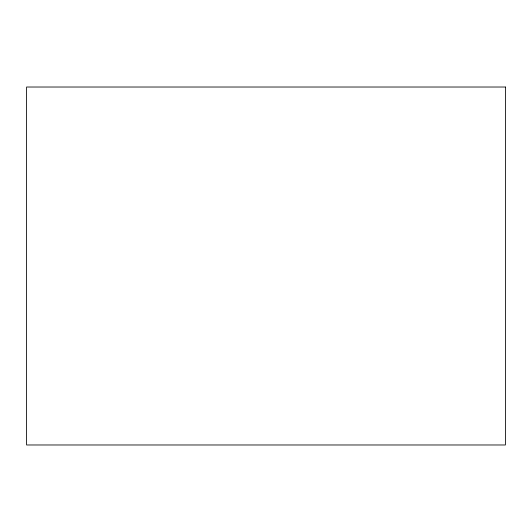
<?xml version="1.0" encoding="UTF-8"?>
<svg xmlns="http://www.w3.org/2000/svg" width="532" height="532" viewBox="0 0 532 532"><rect width="100%" height="100%" fill="white"/><g stroke="black" fill="none" stroke-linecap="round" stroke-linejoin="round"><path stroke-width="0.8" d="M505.4 87.022L26.6 87.022L26.6 444.978L505.4 444.978L505.4 87.022"/></g></svg>
